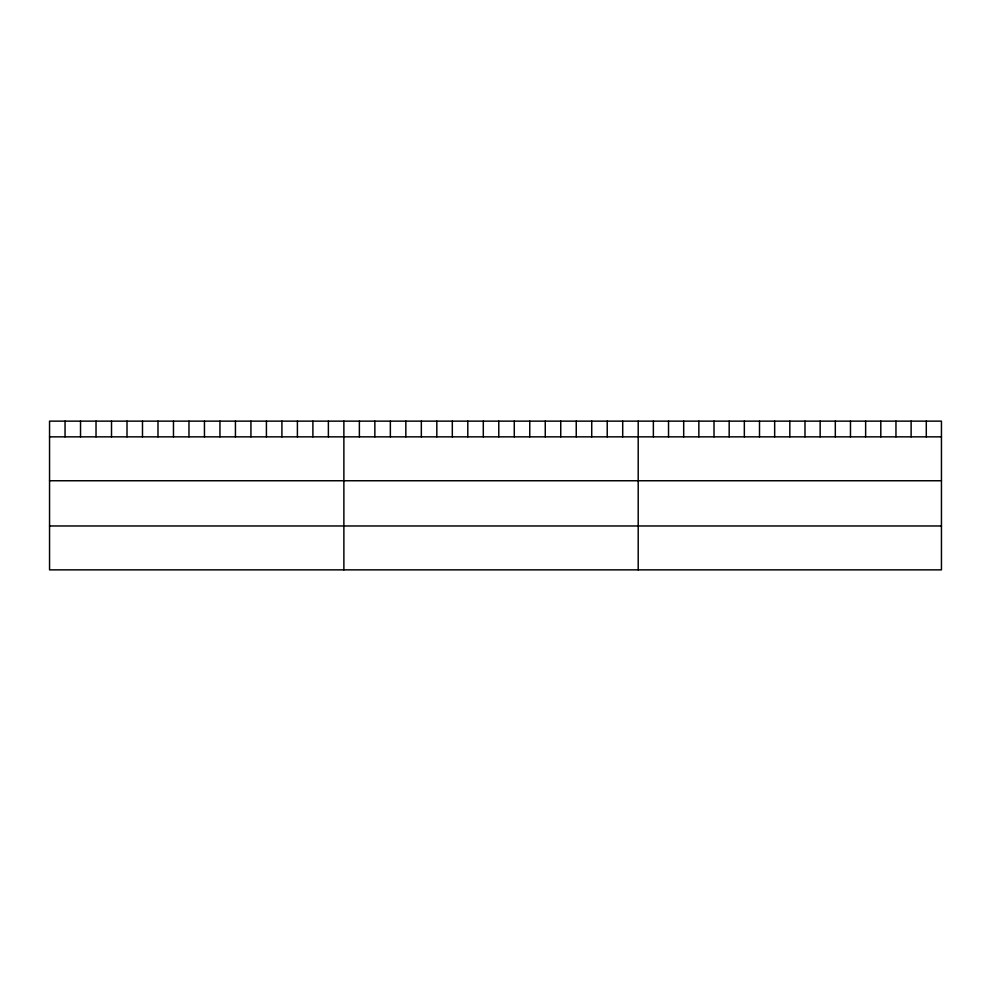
<?xml version="1.0" encoding="UTF-8"?>
<svg xmlns="http://www.w3.org/2000/svg" width="991" height="991" viewBox="0 0 991 991"><rect width="100%" height="100%" fill="white"/><g stroke="black" fill="none" stroke-linecap="round" stroke-linejoin="round"><path stroke-width="1.49" d="M941.45 480.746L941.45 421.138L49.55 421.138L49.55 569.862L941.45 569.862L941.45 480.746L49.55 480.746M49.55 436.845L941.45 436.845M49.55 525.973L941.45 525.973M926.288 421.138L926.288 436.845M911.125 421.138L911.125 436.845M895.963 421.138L895.963 436.845M880.801 421.138L880.801 436.845M865.638 421.138L865.638 436.845M850.476 421.138L850.476 436.845M835.314 421.138L835.314 436.845M820.152 421.138L820.152 436.845M804.989 421.138L804.989 436.845M789.827 421.138L789.827 436.845M774.665 421.138L774.665 436.845M759.502 421.138L759.502 436.845M744.34 421.138L744.34 436.845M729.178 421.138L729.178 436.845M714.015 421.138L714.015 436.845M698.853 421.138L698.853 436.845M683.691 421.138L683.691 436.845M668.529 421.138L668.529 436.845M653.366 421.138L653.366 436.845M638.204 421.138L638.204 569.862M622.707 421.138L622.707 436.845M607.223 421.138L607.223 436.845M591.726 421.138L591.726 436.845M576.242 421.138L576.242 436.845M560.745 421.138L560.745 436.845M545.261 421.138L545.261 436.845M529.764 421.138L529.764 436.845M514.279 421.138L514.279 436.845M498.783 421.138L498.783 436.845M483.298 421.138L483.298 436.845M467.802 421.138L467.802 436.845M452.317 421.138L452.317 436.845M436.82 421.138L436.82 436.845M421.336 421.138L421.336 436.845M405.839 421.138L405.839 436.845M390.355 421.138L390.355 436.845M374.858 421.138L374.858 436.845M359.374 421.138L359.374 436.845M343.877 421.138L343.877 569.862M328.38 421.138L328.38 436.845M312.896 421.138L312.896 436.845M297.399 421.138L297.399 436.845M281.915 421.138L281.915 436.845M266.418 421.138L266.418 436.845M250.934 421.138L250.934 436.845M235.437 421.138L235.437 436.845M219.952 421.138L219.952 436.845M204.456 421.138L204.456 436.845M188.971 421.138L188.971 436.845M173.475 421.138L173.475 436.845M157.99 421.138L157.99 436.845M142.493 421.138L142.493 436.845M127.009 421.138L127.009 436.845M111.512 421.138L111.512 436.845M96.028 421.138L96.028 436.845M80.531 421.138L80.531 436.845M65.047 421.138L65.047 436.845"/></g></svg>
